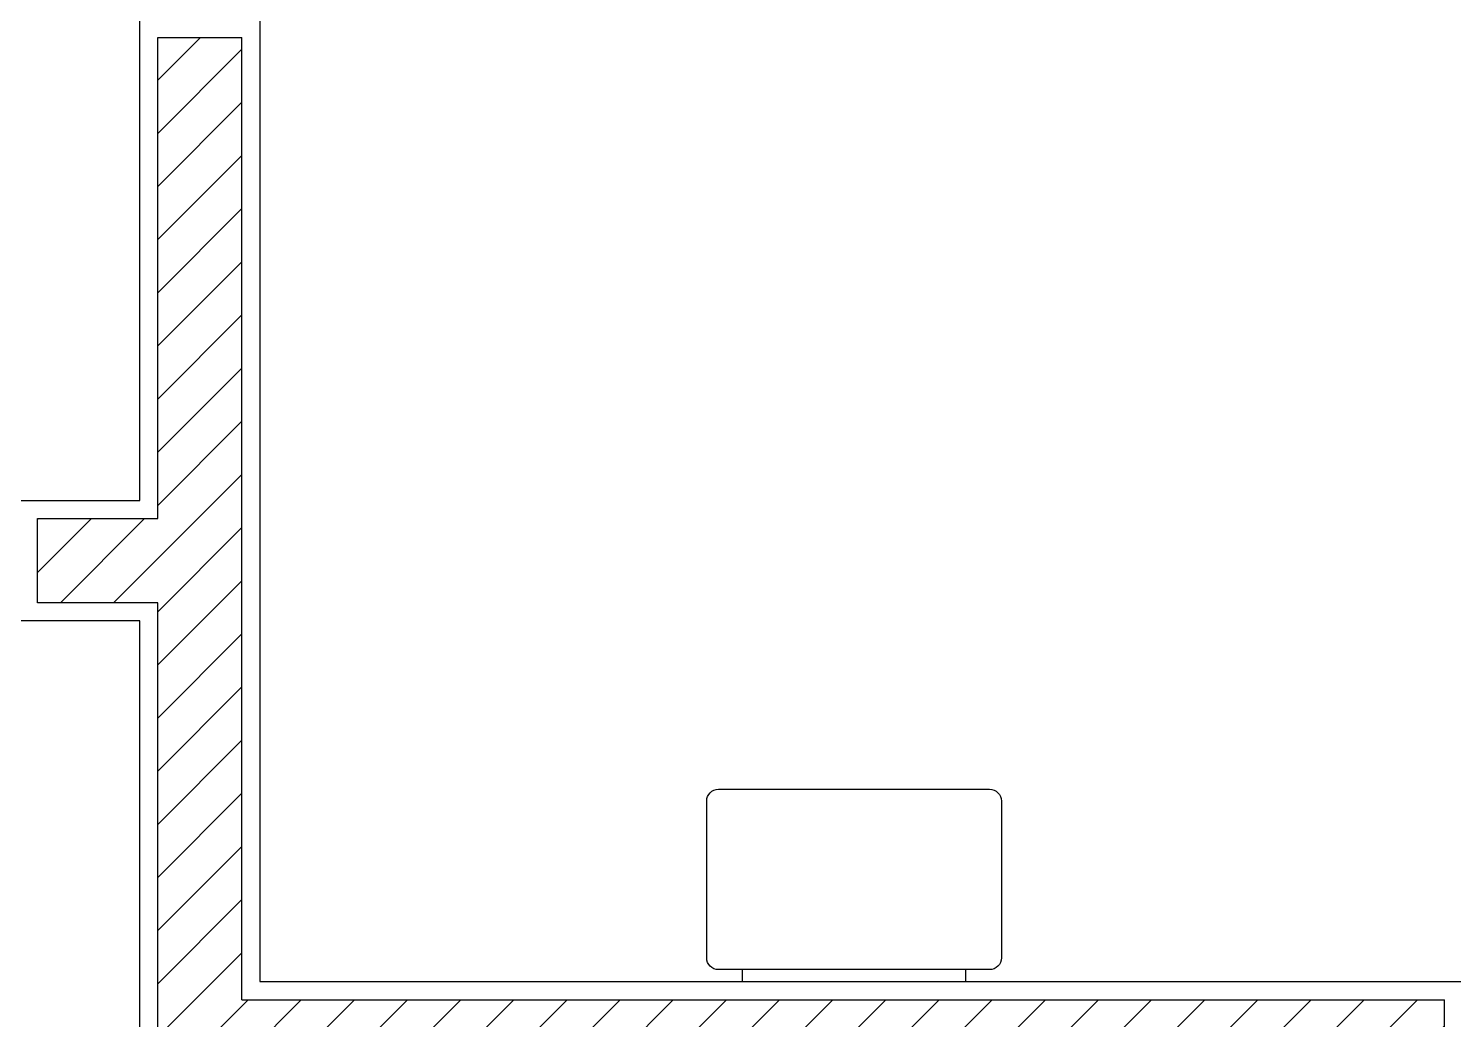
# Model space of a CAD drawing. Header units: inches. Extents: x 1721084 to 1854744, y 225101 to 488646.
# Drawn here: x 1742708 to 1743893, y 366579 to 367403 of the extents above; entities that cross this region are included whole.
import ezdxf
from ezdxf.xclip import XClip

# ---------------------------------------------------------------- set-up
doc = ezdxf.new("R2010")
doc.units = ezdxf.units.IN
doc.header["$MEASUREMENT"] = 0
doc.header["$XCLIPFRAME"] = 0
for name, color, linetype in [('X-PL-GF$0$X-PL-GF$0$A-XREF', 250, 'Continuous'), ('X-PL-GF$0$X-WC-GF$0$A-FLOR-PATT', 250, 'Continuous'), ('X-PL-GF$0$X-WC-GF$0$A-FLOR-WALL', 7, 'Continuous'), ('X-PL-GF$0$X-WC-GF$0$A-FLOR-WALL-FNSH', 16, 'Continuous'), ('X-PL-GF$0$X-WC-GF$0$A-FURN-EQPM-LOOSE', 49, 'Continuous')]:
    doc.layers.add(name, color=color, linetype=linetype)

# ---------------------------------------------------------------- blocks, each defined once
blk = doc.blocks.new('X-PL-GF$0$X-WC-GF$0$may say tay')
blk.add_lwpolyline([(140.0000000000036, 125), (6.938775510207051, 125, 0.4142135623730951), (-3.061224489792948, 114.9999999999991), (-3.061224489794766, -114.9999999999995, 0.4142135623730951), (6.938775510205232, -125), (140.0000000000018, -125, 0.4142135623730951), (150.0000000000018, -114.9999999999995), (150.0000000000035, 114.9999999999991, 0.4142135623730951)], format="xyb", close=True)
blk.add_lwpolyline([(150.0000000000035, 95), (160.2040816326553, 95), (160.2040816326534, -94.99999999999956), (150.0000000000018, -94.99999999999956)])
blk = doc.blocks.new('X-PL-GF$0$X-WC-GF')
at = {"layer": 'X-PL-GF$0$X-WC-GF$0$A-FLOR-PATT'}
h = blk.add_hatch(dxfattribs=at)
h.set_pattern_fill('ANSI31', color=250, scale=250)
h.set_pattern_definition([(45, (0, 0), (-22.09708691207961, 22.09708691207961), [])])
h.paths.add_polyline_path([(14625.00000000015, 2485.000000000011), (14625.00000000015, 2415.000000000026), (15415.0000000002, 2415.000000000026), (15415.0000000002, 1184.965802980234), (14815.00000000021, 1184.965802980234), (14815.00000000028, -714.9999999999022), (14885.00000000021, -714.9999999998978), (14885.00000000021, 1114.965802980234), (15485.00000000021, 1114.965802980234), (15485.00000000021, 2415.000000000011), (15675.00000000016, 2415.000000000011), (15675.00000000016, 2485.000000000011)])
h.paths.add_polyline_path([(14815, -714.9999999998681), (14515.00000001074, -714.9999999998689), (14515.00000001074, -984.9999999998956), (14815, -984.9999999998947)])
h.paths.add_polyline_path([(15485.00000000006, -814.9999999998676), (15485.00000000006, -984.9999999998944), (15784.99999998932, -984.9999999998956), (15784.99999998932, -814.9999999998684)])
h.paths.add_polyline_path([(20085.00000000016, 374.6332916433321), (19915.00000000014, 374.6332916433321), (19915.00000000016, 1.814442e-10, -0.4142135623731133), (19100.00000000016, -814.9999999998684), (16714.99999998932, -814.9999999998676), (16714.99999998931, -984.9999999998676), (19100.00000000016, -984.999999999868, 0.4142135623730951), (20085.00000000016, 1.318767e-10)])
h.paths.add_polyline_path([(20515.00000000014, 685.0000000000258), (20684.99999918885, 685.0000000000258), (20684.99999918886, 2384.999999989195), (20585.00000000014, 2384.999999989195), (20515.00000000014, 2384.999999989197)])
h.paths.add_polyline_path([(20685.00000000014, 3915.000000000026), (20515.00000000015, 3915.000000000026), (20515.00000000014, 3315.00000000002), (20685.00000000013, 3315.00000000002)])
h.paths.add_polyline_path([(17715.00000178718, 2015.000000000025), (17715.00000178719, 615.0000000000252), (19915.00000000013, 615.0000000000252), (19915.00000000013, 685.0000000000252), (17785.00000178718, 685.0000000000258), (17785.00000178716, 2085.000000000025), (16785.00000000013, 2085.000000000025), (16785.00000000016, 2885.000000000011), (16715.00000000016, 2885.000000000011), (16715.00000000016, 2485.000000000011), (16615.00000000016, 2485.000000000011), (16615.00000000016, 2415.000000000011), (16715.00000000015, 2415.000000000011), (16715.0000000001, 615.0000000000227), (16785.00000000016, 615.0000000000133), (16785.00000000015, 2015.000000000025)])
at = {"layer": 'X-PL-GF$0$X-WC-GF$0$A-FLOR-WALL'}
for p, q in [((16715.00000000016, 2485.000000000011), (16715.00000000016, 2885.000000000011)), ((16785.00000000013, 2085.000000000025), (16785.00000000016, 2885.000000000011)), ((16615.00000000016, 2485.000000000011), (16715.00000000016, 2485.000000000011)), ((16785.00000000013, 2085.000000000025), (17785.00000178716, 2085.000000000025)), ((17785.00000178718, 685.0000000000252), (17785.00000178716, 2085.000000000025))]:
    blk.add_line(p, q, dxfattribs=at)
at = {"layer": 'X-PL-GF$0$X-WC-GF$0$A-FLOR-WALL', "ltscale": 200}
blk.add_line((16715.00000000016, 2885.000000000011), (16785.00000000016, 2885.000000000011), dxfattribs=at)
at = {"layer": 'X-PL-GF$0$X-WC-GF$0$A-FLOR-WALL'}
blk.add_lwpolyline([(16785.00000000015, 2015.000000000025), (16785.00000000016, 615.000000000013), (16715.0000000001, 615.0000000000233), (16715.00000000015, 2415.000000000011), (16615.00000000016, 2415.000000000011), (16615.00000000016, 2485.000000000011)], dxfattribs=at)
at = {"layer": 'X-PL-GF$0$X-WC-GF$0$A-FLOR-WALL-FNSH', "ltscale": 200}
blk.add_lwpolyline([(16800.00000000015, 2000.000000000026), (16800.00000000015, 600.0000000000109), (16700.0000000001, 600.0000000000254), (16700.00000000015, 2400.000000000011), (16600.00000000016, 2400.000000000011), (16600.00000000016, 2500.000000000011), (16700.00000000016, 2500.000000000011), (16700.00000000016, 2900.000000000011), (16800.00000000016, 2900.000000000011), (16800.00000000013, 2100.000000000026), (17800.00000178717, 2100.000000000026), (17800.00000178718, 700.0000000000254)], dxfattribs=at)
at = {"layer": 'X-PL-GF$0$X-WC-GF$0$A-FURN-EQPM-LOOSE', "xscale": -0.98, "yscale": 0.98, "zscale": 0.98, "rotation": 90}
blk.add_blockref('X-PL-GF$0$X-WC-GF$0$may say tay', (17294.00000178717, 2257.000000000027), dxfattribs=at)
blk = doc.blocks.new('X-PL-GF')
at = {"layer": 'X-PL-GF$0$X-PL-GF$0$A-XREF'}
blk.add_blockref('X-PL-GF$0$X-WC-GF', (0, 0), dxfattribs=at)

msp = doc.modelspace()

# ---------------------------------------------------------------- block references
ref = msp.add_blockref('X-PL-GF', (1726100.38168202, 364510.5894645699))
XClip(ref).set_block_clipping_path([(-4378.678544013994, -12850.407672127025), (34696.321455986006, 17749.592327873004)])

doc.saveas('drawing.dxf')
